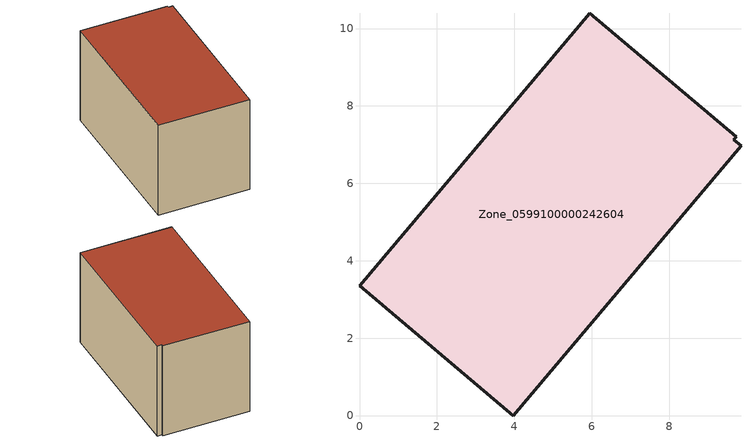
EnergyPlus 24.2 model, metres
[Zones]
Zone_0599100000242604
 floor ground (C_G): 0,3.36 5.95,10.39 9.73,7.2 9.67,7.13 9.86,6.97 3.97,0 z0.17
 wall outside (C_F): 5.95,10.39 0,3.36 3.97,0 9.86,6.97 9.67,7.13 9.73,7.2 5.95,10.39 z0.17:5.84
 roof outside (C_R): 3.97,0 9.86,6.97 9.67,7.13 9.73,7.2 5.95,10.39 0,3.36 z5.84
[BUILDING]
Pand.0599100000242604: North Axis=0; Terrain=City; Loads Convergence Tolerance Value=0.04; Temperature Convergence Tolerance Value=0.4; Solar Distribution=FullExterior; Maximum Number of Warmup Days=25; Minimum Number of Warmup Days=1
[Site:Location]
Rotterdam.The.Hague.AP_ZH_NLD Design_Conditions: Latitude=51.96; Longitude=4.45; Time Zone=1; Elevation=-4.5
[SITE:GROUNDTEMPERATURE:BUILDINGSURFACE]
18, 18, 18, 18, 18, 18, 18, 18, 18, 18, 18, 18
[MATERIAL] Thermal Absorptance=0.9; Solar Absorptance=0.7; Visible Absorptance=0.7
Name | Roughness | Thickness | Conductivity | Density | Specific Heat
G.TC.1946-1964 | MediumSmooth | 0.15 | 1 | 540 | 1210
F.TC.1946-1964 | Rough | 0.3 | 0.857143 | 1920 | 840
R.TC.1946-1964 | MediumRough | 0.2 | 0.235294 | 1500 | 1000
[CONSTRUCTION]
C_G: G.TC.1946-1964
C_F: F.TC.1946-1964
C_R: R.TC.1946-1964
[ZONE]
Zone_0599100000242604: Type=1; Multiplier=1; Ceiling Height=Autocalculate; Volume=Autocalculate; Floor Area=autocalculate; Part of Total Floor Area=Yes
[ZONEINFILTRATION:DESIGNFLOWRATE]
Infil_Zone_0599100000242604: Zone or ZoneList or Space or SpaceList=Zone_0599100000242604; Schedule=AlwaysOn; Design Flow Rate Calculation Method=Flow/Area; Flow Rate per Floor Area=0.003; Constant Term Coefficient=1; Temperature Term Coefficient=0; Velocity Term Coefficient=0; Velocity Squared Term Coefficient=0
[HVACTEMPLATE:ZONE:IDEALLOADSAIRSYSTEM]
Zone_0599100000242604: Maximum Heating Supply Air Temperature=50; Minimum Cooling Supply Air Temperature=13; Maximum Heating Supply Air Humidity Ratio=0.0156; Minimum Cooling Supply Air Humidity Ratio=0.0077; Heating Limit=NoLimit; Cooling Limit=NoLimit; Dehumidification Control Type=ConstantSensibleHeatRatio; Cooling Sensible Heat Ratio=0.7; Dehumidification Setpoint=60; Humidification Control Type=None; Humidification Setpoint=30; Outdoor Air Method=None; Outdoor Air Flow Rate per Person=0.00944; Outdoor Air Flow Rate per Zone Floor Area=0; Outdoor Air Flow Rate per Zone=0; Demand Controlled Ventilation Type=None; Outdoor Air Economizer Type=NoEconomizer; Heat Recovery Type=None; Sensible Heat Recovery Effectiveness=0.7; Latent Heat Recovery Effectiveness=0.65
[ZONECONTROL:THERMOSTAT]
ThermostatControl_Zone_0599100000242604: Zone or ZoneList=Zone_0599100000242604; Control Type Schedule=DualSetpointControlType; Control 1=Thermostat_Zone_0599100000242604; Temperature Difference Between Cutout And Setpoint=0
[THERMOSTATSETPOINT:DUALSETPOINT]
Thermostat_Zone_0599100000242604: Heating Setpoint Temperature Schedule=HeatingSetpoint_Zone_0599100000242604; Cooling Setpoint Temperature Schedule=CoolingSetpoint_Zone_0599100000242604
[SCHEDULE:COMPACT]
HeatingSetpoint_Zone_0599100000242604: Through: 12/31, For: AllDays, Until: 24:00, 21
CoolingSetpoint_Zone_0599100000242604: Through: 12/31, For: AllDays, Until: 24:00, 24
DualSetpointControlType: Through: 12/31, For: AllDays, Until: 24:00, 4
AlwaysOn: Through: 12/31, For: AllDays, Until: 24:00, 1
